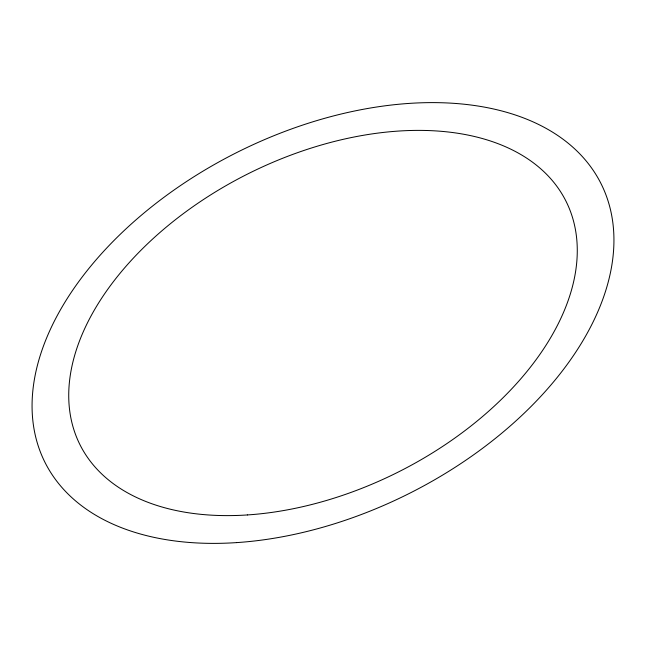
<?xml version="1.0" encoding="UTF-8"?>
<svg xmlns="http://www.w3.org/2000/svg" width="646" height="646" viewBox="0 0 646 646"><rect width="100%" height="100%" fill="white"/><g stroke="black" fill="none" stroke-linecap="round" stroke-linejoin="round"><path stroke-width="0.97" d="M236.476 542.616A310.992 191.038 -26.6 0 0 606.82 197.264A310.992 191.038 -26.6 0 0 125.704 229.12A310.992 191.038 -26.6 0 0 236.476 542.616M247.378 514.943A271.805 166.967 -26.6 0 0 571.056 213.107A271.805 166.967 -26.6 0 0 150.566 240.95A271.805 166.967 -26.6 0 0 247.378 514.943"/></g></svg>
